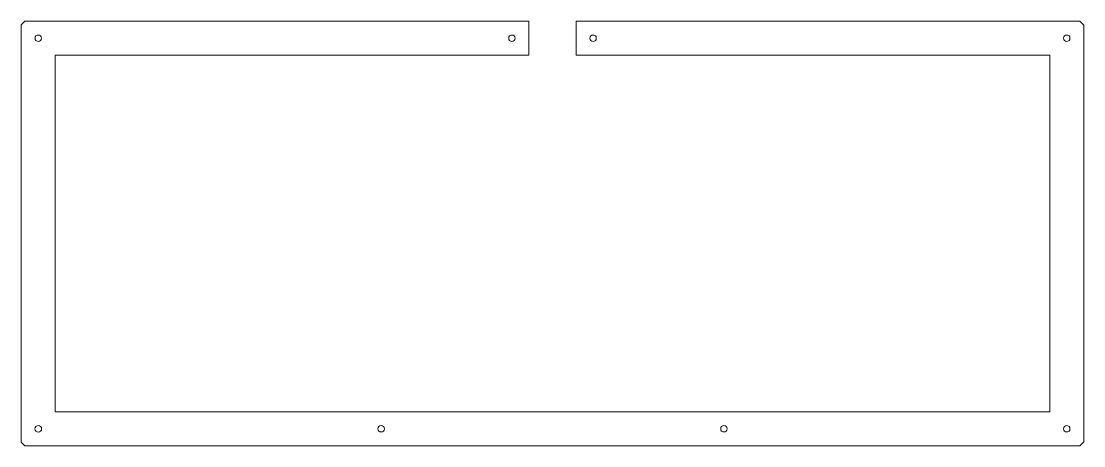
# Model space of a CAD drawing. Header units: millimetres. Extents: x 4 to 377, y -153 to -4.
import ezdxf

# ---------------------------------------------------------------- set-up
doc = ezdxf.new("R2010")
doc.units = ezdxf.units.MM
doc.header["$MEASUREMENT"] = 0
doc.layers.add('BLUE', color=5, linetype='CONTINUOUS')

msp = doc.modelspace()

# ---------------------------------------------------------------- linework, layer by layer
at = {"layer": 'BLUE', "color": 5, "linetype": 'CONTINUOUS', "lineweight": 9}
for p, q in [((3.81, -5.23), (5.05, -3.99)), ((3.81, -5.23), (3.81, -151.89)), ((182.04, -3.99), (5.05, -3.99)), ((182.04, -3.99), (182.04, -15.95)), ((198.55, -15.95), (198.55, -3.99)), ((198.55, -3.99), (375.45, -3.99)), ((376.79, -5.34), (375.45, -3.99)), ((376.79, -151.77), (376.79, -5.34)), ((182.04, -15.95), (15.77, -15.95)), ((15.77, -15.95), (15.77, -141.17)), ((364.84, -15.95), (198.55, -15.95)), ((364.84, -141.17), (364.84, -15.95)), ((15.77, -141.17), (364.84, -141.17)), ((3.81, -151.89), (5.05, -153.14)), ((376.79, -151.77), (375.42, -153.14)), ((375.42, -153.14), (5.05, -153.14))]:
    msp.add_line(p, q, dxfattribs=at)
for centre, radius in [((9.79, -9.97), 1.14), ((176.06, -9.97), 1.14), ((204.53, -9.97), 1.14), ((370.81, -9.97), 1.14), ((9.79, -147.16), 1.16), ((130.13, -147.16), 1.14), ((250.48, -147.16), 1.14), ((370.81, -147.16), 1.14)]:
    msp.add_circle(centre, radius, dxfattribs=at)

doc.saveas('drawing.dxf')
